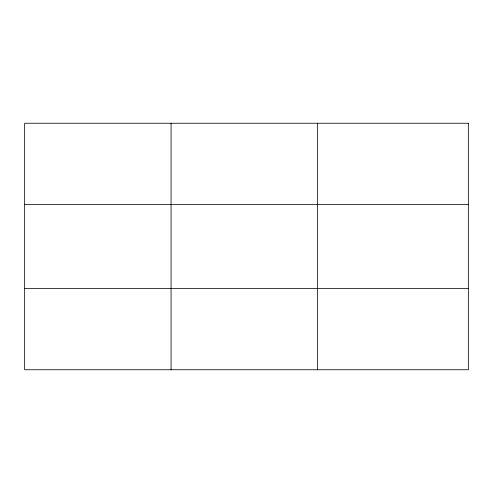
<?xml version="1.0" encoding="UTF-8"?>
<svg xmlns="http://www.w3.org/2000/svg" width="493" height="493" viewBox="0 0 493 493"><rect width="100%" height="100%" fill="white"/><g stroke="black" fill="none" stroke-linecap="round" stroke-linejoin="round"><path stroke-width="0.74" d="M171.071 369.75L171.071 123.25M317.492 369.75L317.492 123.25M24.65 204.595L468.35 204.595M24.65 288.405L468.35 288.405M468.35 123.25L24.65 123.25L24.65 369.75L468.35 369.75L468.35 123.25"/></g></svg>
